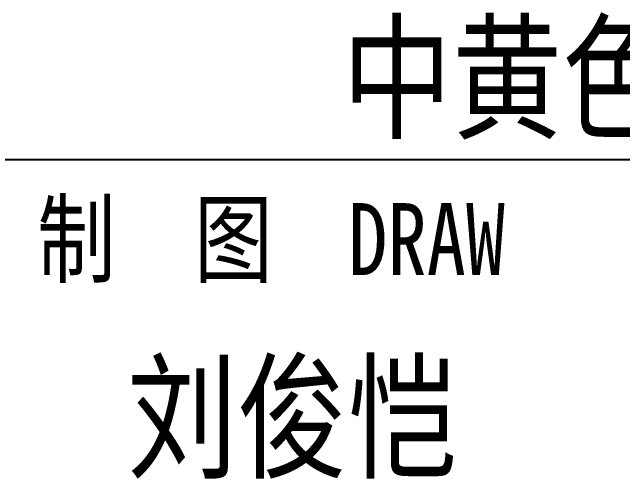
# Model space of a CAD drawing. Header units: millimetres. Extents: x 1333 to 359964, y -52803 to -5704.
# Drawn here: x 178306.12 to 178327.3, y -26382.12 to -26365.92 of the extents above; entities that cross this region are included whole.
import ezdxf
from ezdxf.enums import TextEntityAlignment as Align

# ---------------------------------------------------------------- set-up
doc = ezdxf.new("R2010")
doc.units = ezdxf.units.MM
doc.header["$LTSCALE"] = 0.5
doc.layers.add('图\\M+19E79\\M+195B6\\M+18E9A', color=7, linetype='Continuous')
doc.layers.add('表面处理', color=7, linetype='Continuous')
doc.layers.add('图框', color=7, linetype='Continuous', lineweight=18)
doc.styles.add('国标', font='simfang.ttf', dxfattribs={"width": 0.8})

# ---------------------------------------------------------------- blocks, each defined once
blk = doc.blocks.new('GZDEH零件A3图框V01版')
at = {"layer": '图\\M+19E79\\M+195B6\\M+18E9A', "color": 9}
blk.add_line((3181.99, -1815.961), (3092.49, -1815.961), dxfattribs=at)
at = {"layer": '图\\M+19E79\\M+195B6\\M+18E9A', "color": 9, "style": '国标', "width": 0.8}
blk.add_text('制  图', height=2.5, dxfattribs=at).set_placement((3119.431, -1819.96), align=Align.CENTER)
blk.add_text(' DRAW', height=2.5, dxfattribs=at).set_placement((3124.776, -1819.96))
blk = doc.blocks.new('DEH A3')
at = {"layer": '图框'}
blk.add_blockref('GZDEH零件A3图框V01版', (-2857.49, 1846.461), dxfattribs=at)

msp = doc.modelspace()

# ---------------------------------------------------------------- block references
at = {"layer": '图框'}
msp.add_blockref('DEH A3', (178049.131, -26401.55), dxfattribs=at)

# ---------------------------------------------------------------- texts
at = {"layer": '图\\M+19E79\\M+195B6\\M+18E9A', "color": 3, "style": '国标', "width": 0.8}
msp.add_text('刘俊恺', height=3.5, dxfattribs=at).set_placement((178310.109, -26381.734))
at = {"layer": '表面处理', "color": 3, "style": '国标', "width": 0.8}
msp.add_text('中黄色烤漆', height=3.5, dxfattribs=at).set_placement((178327.11, -26369.948), align=Align.CENTER)

doc.saveas('drawing.dxf')
